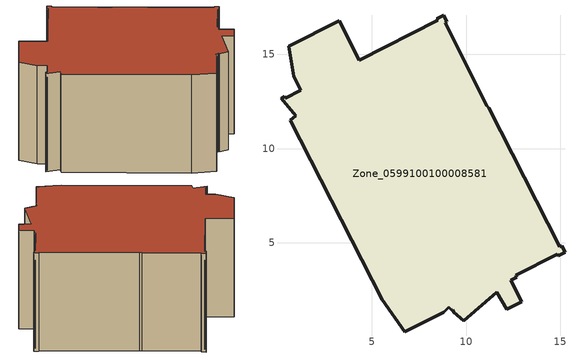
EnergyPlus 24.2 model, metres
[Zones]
Zone_0599100100008581
 floor ground (C_G): 0.18,12.68 0.36,12.77 0.41,12.68 1.24,13.1 0.86,13.84 0.6,15.43 3.26,16.79 4.34,14.68 8.49,16.8 8.44,16.9 8.8,17.08 8.98,16.72 8.88,16.67 11.09,12.28 11.19,12.16 14.96,4.79 15.06,4.85 15.24,4.49 14.89,4.31 14.84,4.41 12.62,3.28 12.67,3.18 12.36,3.02 12.95,1.86 12.16,1.47 11.62,2.37 9.88,0.86 9.35,1.33 9.29,1.45 9.24,1.43 9.07,1.58 8.8,1.33 6.74,0.28 5.54,1.98 0.68,11.51 0.95,11.74 z0
 wall outside (C_F): 6.74,0.28 8.8,1.33 9.07,1.58 9.24,1.43 9.29,1.45 9.35,1.33 9.88,0.86 11.62,2.37 12.16,1.47 12.95,1.86 12.36,3.02 12.67,3.18 12.62,3.28 14.84,4.41 14.89,4.31 15.24,4.49 15.06,4.85 14.96,4.79 11.19,12.16 11.09,12.28 8.88,16.67 8.98,16.72 8.8,17.08 8.44,16.9 8.49,16.8 4.34,14.68 3.26,16.79 0.6,15.43 0.86,13.84 1.24,13.1 0.41,12.68 0.36,12.77 0.18,12.68 0.95,11.74 0.68,11.51 5.54,1.98 6.74,0.28 z0:9.84
 roof outside (C_R): 9.88,0.86 11.62,2.37 12.16,1.47 12.95,1.86 12.36,3.02 12.67,3.18 12.62,3.28 14.84,4.41 14.89,4.31 15.24,4.49 15.06,4.85 14.96,4.79 11.19,12.16 11.09,12.28 8.88,16.67 8.98,16.72 8.8,17.08 8.44,16.9 8.49,16.8 4.34,14.68 3.26,16.79 0.6,15.43 0.86,13.84 1.24,13.1 0.41,12.68 0.36,12.77 0.18,12.68 0.95,11.74 0.68,11.51 5.54,1.98 6.74,0.28 8.8,1.33 9.07,1.58 9.24,1.43 9.29,1.45 9.35,1.33 z9.84
[BUILDING]
Pand.0599100100008581: North Axis=0; Terrain=City; Loads Convergence Tolerance Value=0.04; Temperature Convergence Tolerance Value=0.4; Solar Distribution=FullExterior; Maximum Number of Warmup Days=25; Minimum Number of Warmup Days=1
[Site:Location]
Rotterdam.The.Hague.AP_ZH_NLD Design_Conditions: Latitude=51.96; Longitude=4.45; Time Zone=1; Elevation=-4.5
[SITE:GROUNDTEMPERATURE:BUILDINGSURFACE]
18, 18, 18, 18, 18, 18, 18, 18, 18, 18, 18, 18
[MATERIAL] Thermal Absorptance=0.9; Solar Absorptance=0.7; Visible Absorptance=0.7
Name | Roughness | Thickness | Conductivity | Density | Specific Heat
G.D.2006-2014 | MediumSmooth | 0.15 | 0.06 | 540 | 1210
F.D.2006-2014 | Rough | 0.3 | 0.12 | 1920 | 840
R.D.2006-2014 | MediumRough | 0.2 | 0.08 | 1500 | 1000
[CONSTRUCTION]
C_G: G.D.2006-2014
C_F: F.D.2006-2014
C_R: R.D.2006-2014
[ZONE]
Zone_0599100100008581: Type=1; Multiplier=1; Ceiling Height=Autocalculate; Volume=Autocalculate; Floor Area=autocalculate; Part of Total Floor Area=Yes
[ZONEINFILTRATION:DESIGNFLOWRATE]
Infil_Zone_0599100100008581: Zone or ZoneList or Space or SpaceList=Zone_0599100100008581; Schedule=AlwaysOn; Design Flow Rate Calculation Method=Flow/Area; Flow Rate per Floor Area=0.0021; Constant Term Coefficient=1; Temperature Term Coefficient=0; Velocity Term Coefficient=0; Velocity Squared Term Coefficient=0
[HVACTEMPLATE:ZONE:IDEALLOADSAIRSYSTEM]
Zone_0599100100008581: Maximum Heating Supply Air Temperature=50; Minimum Cooling Supply Air Temperature=13; Maximum Heating Supply Air Humidity Ratio=0.0156; Minimum Cooling Supply Air Humidity Ratio=0.0077; Heating Limit=NoLimit; Cooling Limit=NoLimit; Dehumidification Control Type=ConstantSensibleHeatRatio; Cooling Sensible Heat Ratio=0.7; Dehumidification Setpoint=60; Humidification Control Type=None; Humidification Setpoint=30; Outdoor Air Method=None; Outdoor Air Flow Rate per Person=0.00944; Outdoor Air Flow Rate per Zone Floor Area=0; Outdoor Air Flow Rate per Zone=0; Demand Controlled Ventilation Type=None; Outdoor Air Economizer Type=NoEconomizer; Heat Recovery Type=None; Sensible Heat Recovery Effectiveness=0.7; Latent Heat Recovery Effectiveness=0.65
[ZONECONTROL:THERMOSTAT]
ThermostatControl_Zone_0599100100008581: Zone or ZoneList=Zone_0599100100008581; Control Type Schedule=DualSetpointControlType; Control 1=Thermostat_Zone_0599100100008581; Temperature Difference Between Cutout And Setpoint=0
[THERMOSTATSETPOINT:DUALSETPOINT]
Thermostat_Zone_0599100100008581: Heating Setpoint Temperature Schedule=HeatingSetpoint_Zone_0599100100008581; Cooling Setpoint Temperature Schedule=CoolingSetpoint_Zone_0599100100008581
[SCHEDULE:COMPACT]
HeatingSetpoint_Zone_0599100100008581: Through: 12/31, For: AllDays, Until: 24:00, 21
CoolingSetpoint_Zone_0599100100008581: Through: 12/31, For: AllDays, Until: 24:00, 24
DualSetpointControlType: Through: 12/31, For: AllDays, Until: 24:00, 4
AlwaysOn: Through: 12/31, For: AllDays, Until: 24:00, 1
